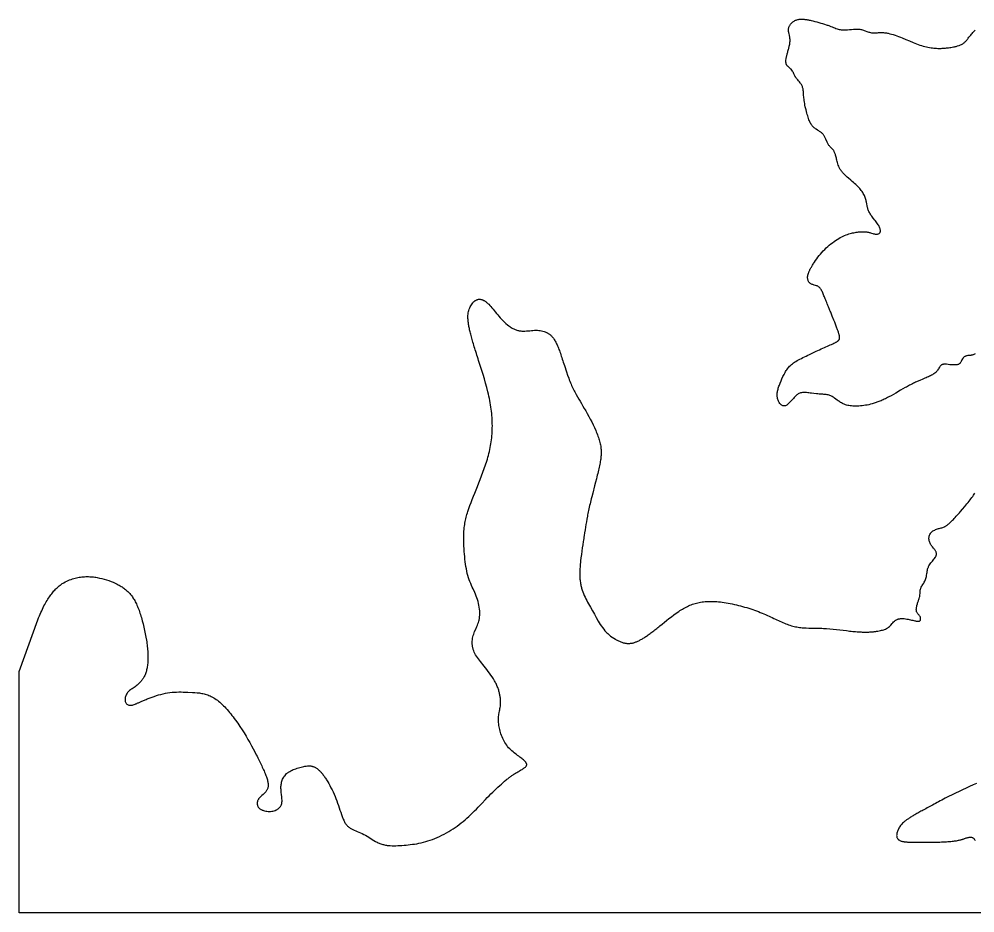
# Model space of a CAD drawing. Header units: millimetres. Extents: x -4796 to 5083, y -1235 to 8779.
# Drawn here: x -4796 to 143, y -1235 to 3384 of the extents above; entities that cross this region are included whole.
import ezdxf

# ---------------------------------------------------------------- set-up
doc = ezdxf.new("R2010")
doc.units = ezdxf.units.MM
doc.layers.add('170', color=7, linetype='Continuous')

msp = doc.modelspace()

# ---------------------------------------------------------------- linework, layer by layer
at = {"layer": '170', "elevation": 170}
for points in [[(145.4, 1654), (141.7, 1652.1), (138.2, 1650.5), (135, 1649.2), (132, 1648.3), (129.2, 1647.5), (126.5, 1646.9), (123.9, 1646.5), (121.5, 1646.2), (111.7, 1645.5), (106.7, 1644.9), (101.8, 1644.2), (99.5, 1643.6), (97.1, 1642.9), (94.9, 1642.1), (92.7, 1641.2), (90.7, 1640.1), (88.7, 1638.7), (86.9, 1637.3), (85.1, 1635.6), (83.5, 1633.8), (82, 1632), (79.1, 1627.9), (76.6, 1623.6), (74.4, 1619.3), (72.4, 1615), (70.3, 1610.8), (69.1, 1608.9), (67.8, 1607), (66.4, 1605.3), (64.7, 1603.7), (62.8, 1602.2), (60.6, 1600.9), (58.1, 1599.7), (55.2, 1598.8), (52, 1598), (48.5, 1597.4), (44.7, 1597), (40.8, 1596.7), (36.6, 1596.6), (32.4, 1596.6), (28, 1596.7), (23.5, 1597), (14.6, 1597.8), (5.8, 1599), (-2.7, 1600.1), (-6.7, 1600.5), (-10.7, 1600.7), (-14.4, 1600.8), (-18.1, 1600.5), (-21.5, 1599.9), (-24.7, 1598.9), (-26.2, 1598.3), (-27.7, 1597.5), (-29.1, 1596.7), (-30.5, 1595.7), (-33.1, 1593.4), (-35.5, 1590.7), (-37.8, 1587.7), (-40, 1584.5), (-42.3, 1581), (-44.5, 1577.5), (-49.3, 1570.3), (-51.8, 1566.8), (-54.6, 1563.4), (-57.6, 1560.1), (-60.8, 1557.1), (-64.3, 1554.2), (-68.1, 1551.4), (-72.1, 1548.7), (-76.4, 1546.1), (-81.1, 1543.5), (-86, 1540.9), (-91.2, 1538.4), (-96.8, 1535.9), (-102.7, 1533.3), (-109, 1530.6), (-115.6, 1527.9), (-122.6, 1525), (-130, 1521.9), (-137.8, 1518.6), (-141.9, 1516.9), (-146.1, 1515.1), (-150.3, 1513.2), (-154.7, 1511.2), (-159.2, 1509.1), (-163.8, 1507), (-168.5, 1504.7), (-173.4, 1502.4), (-178.3, 1499.9), (-183.4, 1497.4), (-188.6, 1494.7), (-194, 1491.9), (-199.4, 1489), (-205, 1485.9), (-210.7, 1482.8), (-216.5, 1479.6), (-228.3, 1472.9), (-240.3, 1465.9), (-264.9, 1451.8), (-277.3, 1444.8), (-289.5, 1438), (-301.7, 1431.5), (-307.6, 1428.3), (-313.6, 1425.3), (-319.4, 1422.4), (-325.1, 1419.6), (-330.8, 1416.9), (-336.3, 1414.4), (-341.7, 1412), (-347.1, 1409.8), (-352.3, 1407.7), (-357.5, 1405.7), (-362.6, 1403.8), (-367.6, 1402), (-372.5, 1400.3), (-377.4, 1398.8), (-386.9, 1396), (-396.2, 1393.6), (-405.2, 1391.5), (-414, 1389.7), (-422.7, 1388.2), (-431.3, 1386.9), (-439.7, 1385.9), (-448, 1385.1), (-456.1, 1384.4), (-464.1, 1384), (-471.9, 1383.9), (-479.5, 1383.9), (-486.9, 1384.2), (-494.1, 1384.8), (-501, 1385.6), (-507.6, 1386.7), (-514, 1388), (-520.1, 1389.6), (-525.9, 1391.4), (-531.4, 1393.5), (-536.7, 1395.7), (-541.7, 1398.1), (-546.5, 1400.7), (-551.1, 1403.4), (-555.5, 1406.1), (-559.7, 1408.9), (-563.8, 1411.8), (-567.7, 1414.7), (-575.2, 1420.4), (-582.5, 1425.9), (-586.1, 1428.5), (-589.8, 1430.9), (-593.6, 1433.2), (-597.6, 1435.4), (-601.7, 1437.3), (-606, 1439), (-610.6, 1440.5), (-615.4, 1441.7), (-620.5, 1442.7), (-625.9, 1443.4), (-631.5, 1444.1), (-637.3, 1444.6), (-643.3, 1445), (-649.4, 1445.4), (-662.1, 1446.2), (-668.5, 1446.7), (-675.1, 1447.3), (-688.3, 1448.9), (-701.4, 1450.8), (-707.8, 1451.8), (-714.2, 1452.6), (-720.4, 1453.4), (-726.4, 1454), (-732.3, 1454.4), (-737.9, 1454.6), (-743.2, 1454.5), (-748.2, 1454), (-753, 1453.2), (-757.5, 1452), (-761.8, 1450.6), (-765.9, 1448.8), (-769.8, 1446.7), (-773.6, 1444.3), (-777.3, 1441.6), (-780.9, 1438.6), (-784.4, 1435.4), (-787.9, 1431.9), (-791.4, 1428.2), (-794.9, 1424.2), (-808.8, 1407.9), (-812.3, 1403.9), (-815.7, 1400.2), (-819.2, 1396.8), (-822.6, 1393.8), (-826, 1391.1), (-829.4, 1388.9), (-832.8, 1387.2), (-836.1, 1386), (-839.4, 1385.2), (-842.6, 1384.9), (-845.8, 1385.1), (-848.9, 1385.7), (-851.9, 1386.8), (-854.9, 1388.2), (-857.7, 1390.2), (-860.4, 1392.5), (-862.9, 1395.2), (-865.4, 1398.4), (-867.7, 1401.9), (-869.8, 1405.6), (-871.7, 1409.7), (-873.4, 1414), (-874.9, 1418.4), (-876.2, 1423.1), (-877.2, 1427.8), (-877.9, 1432.6), (-878.4, 1437.5), (-878.6, 1442.4), (-878.4, 1447.3), (-878, 1452.2), (-877.4, 1457.1), (-876.5, 1462.1), (-875.4, 1467.1), (-874.1, 1472.1), (-872.7, 1477.2), (-871, 1482.3), (-869.2, 1487.5), (-867.3, 1492.8), (-865.3, 1498.1), (-863.1, 1503.5), (-858.5, 1514.5), (-853.6, 1525.5), (-848.4, 1536.4), (-843, 1547.1), (-837.5, 1557.4), (-834.6, 1562.4), (-831.6, 1567.3), (-828.5, 1572.1), (-825.2, 1576.8), (-821.8, 1581.4), (-818, 1585.9), (-814, 1590.3), (-809.7, 1594.6), (-804.9, 1598.9), (-799.8, 1603), (-794.3, 1607.1), (-788.4, 1611.1), (-782, 1615.1), (-775.3, 1619), (-768.2, 1622.9), (-760.9, 1626.8), (-753.3, 1630.7), (-745.4, 1634.6), (-737.3, 1638.5), (-729, 1642.5), (-720.5, 1646.5), (-712, 1650.7), (-694.5, 1659), (-677, 1667.5), (-659.6, 1675.7), (-651.1, 1679.7), (-642.8, 1683.6), (-634.6, 1687.3), (-626.6, 1690.8), (-618.9, 1694.2), (-611.5, 1697.3), (-604.5, 1700.3), (-597.7, 1703.2), (-591.4, 1706), (-585.5, 1708.6), (-580, 1711.3), (-577.5, 1712.6), (-575.1, 1713.9), (-572.8, 1715.1), (-570.6, 1716.4), (-568.6, 1717.7), (-566.7, 1719), (-565, 1720.4), (-563.4, 1721.7), (-561.9, 1723.1), (-560.7, 1724.4), (-559.5, 1725.8), (-558.5, 1727.3), (-557.7, 1728.8), (-557, 1730.4), (-556.4, 1732), (-556, 1733.7), (-555.7, 1735.5), (-555.6, 1737.4), (-555.6, 1739.4), (-555.7, 1741.5), (-556, 1743.7), (-556.3, 1746.1), (-556.8, 1748.5), (-557.4, 1751.2), (-558.2, 1754), (-559, 1756.9), (-560, 1760.1), (-561.1, 1763.4), (-562.2, 1766.9), (-563.5, 1770.6), (-564.9, 1774.6), (-566.4, 1778.7), (-568, 1783), (-569.7, 1787.5), (-571.4, 1792.1), (-573.2, 1796.9), (-577.1, 1806.8), (-581.1, 1817.1), (-585.2, 1827.6), (-593.7, 1848.8), (-597.8, 1859.2), (-601.9, 1869.3), (-603.9, 1874.2), (-605.8, 1879), (-607.7, 1883.6), (-609.5, 1888.1), (-611.3, 1892.4), (-613, 1896.6), (-614.7, 1900.7), (-616.3, 1904.6), (-617.8, 1908.4), (-619.3, 1912.1), (-622.2, 1919.2), (-624.9, 1925.9), (-627.5, 1932.2), (-630, 1938.2), (-632.3, 1943.9), (-634.5, 1949.4), (-636.7, 1954.7), (-638.8, 1959.9), (-640.8, 1964.8), (-642.8, 1969.6), (-644.9, 1974.3), (-647, 1978.6), (-649.1, 1982.8), (-651.4, 1986.7), (-653.8, 1990.3), (-656.3, 1993.5), (-659.1, 1996.5), (-662, 1999.1), (-665.2, 2001.3), (-668.6, 2003.2), (-672.2, 2004.8), (-675.9, 2006.1), (-679.7, 2007.3), (-687.4, 2009.5), (-691.2, 2010.5), (-694.8, 2011.7), (-698.3, 2012.9), (-701.7, 2014.4), (-704.8, 2016.1), (-707.6, 2018.1), (-710.2, 2020.3), (-712.5, 2022.8), (-714.5, 2025.4), (-716.3, 2028.3), (-717.8, 2031.3), (-719.1, 2034.5), (-720, 2037.9), (-720.7, 2041.5), (-721.1, 2045.1), (-721.3, 2048.9), (-721.1, 2052.8), (-720.6, 2056.9), (-719.8, 2061.1), (-718.6, 2065.6), (-717.1, 2070.3), (-715.3, 2075.3), (-714.2, 2078), (-713, 2080.7), (-711.8, 2083.5), (-710.4, 2086.3), (-708.9, 2089.3), (-707.3, 2092.4), (-705.6, 2095.6), (-703.8, 2098.8), (-701.9, 2102.2), (-699.9, 2105.7), (-697.8, 2109.3), (-695.6, 2113), (-693.2, 2116.8), (-690.8, 2120.6), (-685.7, 2128.5), (-680.2, 2136.6), (-674.3, 2144.9), (-668.1, 2153.2), (-661.6, 2161.6), (-654.8, 2169.9), (-647.7, 2178.1), (-640.4, 2186.1), (-632.9, 2193.9), (-625.1, 2201.5), (-617.2, 2208.7), (-609.2, 2215.7), (-601.1, 2222.3), (-592.9, 2228.7), (-584.7, 2234.7), (-576.6, 2240.3), (-568.5, 2245.5), (-560.4, 2250.4), (-552.5, 2254.8), (-544.8, 2258.9), (-537.2, 2262.5), (-529.8, 2265.7), (-522.6, 2268.6), (-515.5, 2271.2), (-508.5, 2273.5), (-501.7, 2275.4), (-495.1, 2277.2), (-488.5, 2278.7), (-482.1, 2280), (-475.8, 2281.2), (-469.7, 2282.2), (-463.6, 2283.1), (-457.7, 2283.9), (-451.8, 2284.5), (-446.2, 2285), (-440.7, 2285.3), (-435.3, 2285.5), (-430.1, 2285.4), (-425.1, 2285.3), (-420.3, 2284.9), (-415.7, 2284.4), (-411.3, 2283.7), (-407, 2282.8), (-403, 2281.8), (-399.1, 2280.6), (-395.4, 2279.5), (-391.7, 2278.3), (-384.8, 2276), (-381.5, 2275), (-378.2, 2274.2), (-374.9, 2273.5), (-371.7, 2273), (-368.5, 2272.7), (-365.4, 2272.7), (-362.4, 2272.9), (-359.5, 2273.3), (-356.8, 2274), (-354.3, 2275), (-352, 2276.2), (-350, 2277.8), (-348.3, 2279.6), (-346.9, 2281.6), (-345.9, 2284), (-345.3, 2286.7), (-345, 2289.7), (-345.2, 2292.9), (-345.7, 2296.3), (-346.5, 2300), (-347.8, 2303.9), (-349.4, 2308), (-351.4, 2312.3), (-353.8, 2316.7), (-356.5, 2321.3), (-359.6, 2326.1), (-363, 2330.9), (-366.7, 2335.8), (-370.5, 2340.8), (-374.5, 2345.8), (-382.5, 2355.9), (-386.4, 2361), (-390.1, 2366), (-393.6, 2370.9), (-396.8, 2375.7), (-399.7, 2380.4), (-402.1, 2385), (-404.3, 2389.5), (-406.1, 2393.9), (-407.7, 2398.2), (-409.1, 2402.5), (-410.3, 2406.8), (-411.3, 2411.1), (-413.1, 2419.8), (-414.9, 2428.7), (-416.8, 2437.9), (-417.9, 2442.6), (-419.1, 2447.4), (-420.5, 2452.3), (-422, 2457.2), (-423.7, 2462.1), (-425.7, 2467.1), (-427.9, 2472.1), (-430.4, 2477.2), (-433.3, 2482.3), (-436.4, 2487.4), (-439.8, 2492.6), (-443.6, 2497.7), (-447.6, 2502.9), (-452, 2508.2), (-456.7, 2513.4), (-461.6, 2518.7), (-466.9, 2524), (-472.4, 2529.4), (-478.3, 2534.7), (-484.4, 2540.2), (-490.8, 2545.6), (-497.3, 2551.1), (-510.5, 2562.2), (-517, 2567.9), (-523.4, 2573.7), (-529.6, 2579.5), (-535.4, 2585.5), (-540.8, 2591.5), (-543.4, 2594.6), (-545.8, 2597.7), (-548.1, 2600.8), (-550.2, 2604), (-552.2, 2607.2), (-554.1, 2610.4), (-557.5, 2616.8), (-560.4, 2623.3), (-562.9, 2629.7), (-565.1, 2636.1), (-566.9, 2642.4), (-568.6, 2648.5), (-570, 2654.5), (-571.4, 2660.2), (-572.6, 2665.6), (-573.8, 2670.8), (-575.1, 2675.6), (-576.3, 2680.1), (-577.6, 2684.3), (-578.9, 2688.2), (-580.2, 2691.9), (-581.6, 2695.3), (-583.1, 2698.4), (-584.6, 2701.4), (-586.3, 2704.1), (-588, 2706.6), (-589.8, 2709), (-591.8, 2711.2), (-595.9, 2715.3), (-600.2, 2719.3), (-604.6, 2723.5), (-606.7, 2725.8), (-608.9, 2728.3), (-610.9, 2731), (-613, 2734), (-614.9, 2737.2), (-616.7, 2740.7), (-618.6, 2744.3), (-620.3, 2748), (-627, 2763.4), (-628.7, 2767.1), (-630.3, 2770.7), (-632, 2774.1), (-633.7, 2777.3), (-635.4, 2780.3), (-637.2, 2783.2), (-639.1, 2785.9), (-641, 2788.5), (-643.1, 2790.9), (-645.4, 2793.3), (-647.7, 2795.5), (-650.3, 2797.7), (-653.1, 2799.9), (-656, 2802), (-659.2, 2804), (-662.5, 2806.1), (-669.5, 2810.4), (-676.8, 2814.9), (-680.4, 2817.3), (-683.9, 2819.9), (-687.4, 2822.7), (-690.7, 2825.6), (-693.8, 2828.7), (-696.8, 2832.1), (-699.6, 2835.7), (-702.2, 2839.6), (-704.8, 2843.8), (-707.2, 2848.3), (-709.5, 2853.2), (-711.8, 2858.4), (-714, 2864), (-716.2, 2870.1), (-718.4, 2876.5), (-720.6, 2883.4), (-722.8, 2890.7), (-724.9, 2898.4), (-727.1, 2906.4), (-729.1, 2914.5), (-733, 2931), (-734.7, 2939.2), (-736.3, 2947.3), (-737.7, 2955.1), (-738.9, 2962.7), (-739.8, 2969.9), (-740.6, 2976.7), (-741.2, 2983.1), (-741.6, 2989.1), (-742, 2994.8), (-742.3, 3000.2), (-742.6, 3005.3), (-743, 3010.2), (-743.4, 3014.8), (-744, 3019.2), (-744.7, 3023.4), (-745.6, 3027.4), (-746.8, 3031.3), (-748.2, 3035), (-749.8, 3038.6), (-751.5, 3042), (-753.3, 3045.3), (-755.3, 3048.5), (-757.4, 3051.6), (-759.5, 3054.6), (-763.8, 3060.3), (-768.2, 3065.6), (-772.4, 3070.6), (-776.3, 3075.3), (-778.1, 3077.5), (-779.9, 3079.7), (-781.5, 3081.8), (-782.9, 3083.8), (-784.2, 3085.7), (-785.4, 3087.5), (-786.4, 3089.3), (-787.2, 3091), (-788.7, 3094.4), (-790.1, 3097.8), (-791.6, 3101.4), (-792.5, 3103.3), (-793.5, 3105.4), (-794.7, 3107.5), (-796.1, 3109.8), (-797.7, 3112.2), (-799.3, 3114.7), (-803, 3119.7), (-806.9, 3124.5), (-808.9, 3126.9), (-810.9, 3129.1), (-812.9, 3131.1), (-814.8, 3132.9), (-816.7, 3134.6), (-818.5, 3136.1), (-821.8, 3138.8), (-824.8, 3141.4), (-826.1, 3142.7), (-827.4, 3144), (-828.5, 3145.5), (-829.5, 3147.1), (-830.4, 3149), (-831.2, 3151), (-831.8, 3153.2), (-832.3, 3155.5), (-832.7, 3158), (-833, 3160.6), (-833.2, 3163.4), (-833.2, 3166.2), (-833.1, 3172.1), (-832.5, 3178.2), (-831.5, 3184.4), (-830.9, 3187.6), (-830.2, 3190.9), (-829.4, 3194.3), (-828.5, 3197.8), (-827.5, 3201.5), (-826.5, 3205.3), (-825.4, 3209.4), (-824.1, 3213.6), (-822.8, 3218.1), (-821.5, 3222.9), (-820.1, 3227.8), (-818.7, 3232.9), (-816.1, 3243.4), (-814.9, 3248.7), (-813.8, 3254.1), (-813, 3259.3), (-812.3, 3264.5), (-811.9, 3269.6), (-811.8, 3274.5), (-812, 3279.2), (-812.3, 3283.8), (-812.9, 3288.2), (-813.7, 3292.4), (-814.5, 3296.6), (-815.4, 3300.5), (-817.3, 3308.2), (-818.1, 3311.9), (-818.8, 3315.6), (-819.3, 3319.2), (-819.7, 3322.7), (-819.9, 3326.2), (-819.8, 3329.6), (-819.6, 3333), (-819.1, 3336.3), (-818.5, 3339.5), (-817.6, 3342.7), (-816.5, 3345.8), (-815.2, 3348.9), (-813.6, 3351.8), (-811.8, 3354.7), (-809.8, 3357.5), (-807.5, 3360.3), (-805.1, 3362.9), (-802.4, 3365.4), (-799.6, 3367.8), (-796.7, 3370), (-793.5, 3372.2), (-790.3, 3374.2), (-786.9, 3376), (-783.4, 3377.7), (-779.9, 3379.2), (-776.2, 3380.5), (-772.4, 3381.7), (-768.3, 3382.6), (-764, 3383.3), (-759.4, 3383.7), (-756.9, 3383.9), (-754.3, 3383.9), (-751.6, 3383.9), (-748.8, 3383.9), (-745.9, 3383.7), (-742.8, 3383.5), (-739.6, 3383.2), (-736.2, 3382.8), (-732.7, 3382.4), (-729, 3381.8), (-725.1, 3381.2), (-721.1, 3380.5), (-716.9, 3379.7), (-712.5, 3378.8), (-708, 3377.9), (-703.4, 3376.9), (-693.8, 3374.6), (-683.9, 3372.2), (-673.8, 3369.5), (-663.6, 3366.7), (-653.5, 3363.8), (-643.6, 3360.9), (-633.9, 3357.8), (-624.7, 3354.8), (-620.3, 3353.3), (-616, 3351.9), (-611.9, 3350.4), (-608, 3349), (-604.2, 3347.5), (-600.5, 3346.1), (-593.5, 3343.4), (-586.9, 3340.9), (-580.7, 3338.5), (-574.7, 3336.3), (-569.1, 3334.3), (-563.6, 3332.5), (-558.2, 3331), (-552.9, 3329.8), (-547.6, 3328.8), (-542.2, 3328.2), (-536.8, 3327.9), (-531.4, 3327.7), (-526, 3327.8), (-520.6, 3328.1), (-515.2, 3328.4), (-504.6, 3329.5), (-494.2, 3330.6), (-484.1, 3331.6), (-479.2, 3332), (-474.4, 3332.3), (-469.6, 3332.4), (-464.9, 3332.5), (-460.3, 3332.3), (-455.6, 3332), (-451.1, 3331.5), (-446.5, 3330.8), (-442, 3329.9), (-437.4, 3328.7), (-432.9, 3327.3), (-428.3, 3325.8), (-409.9, 3318.8), (-405.3, 3317.2), (-400.6, 3315.7), (-395.8, 3314.5), (-391, 3313.6), (-386.1, 3313), (-381.2, 3312.7), (-376.1, 3312.7), (-370.9, 3313), (-365.6, 3313.3), (-360, 3313.8), (-354.3, 3314.2), (-348.2, 3314.5), (-341.9, 3314.7), (-335.2, 3314.6), (-331.8, 3314.5), (-328.2, 3314.3), (-324.5, 3313.9), (-320.8, 3313.5), (-316.9, 3312.9), (-313, 3312.3), (-308.9, 3311.5), (-304.8, 3310.7), (-296.3, 3308.7), (-287.6, 3306.4), (-278.6, 3303.8), (-269.5, 3300.9), (-260.2, 3297.7), (-250.8, 3294.4), (-241.3, 3290.8), (-231.8, 3287.1), (-213, 3279.4), (-194.5, 3271.5), (-176.3, 3263.8), (-167.3, 3260), (-158.4, 3256.4), (-149.6, 3253), (-140.9, 3249.8), (-132.3, 3246.9), (-123.8, 3244.3), (-115.4, 3242), (-107.1, 3240), (-99.1, 3238.3), (-91.2, 3236.9), (-83.4, 3235.7), (-75.9, 3234.8), (-68.7, 3234), (-61.7, 3233.5), (-55, 3233.1), (-48.5, 3232.8), (-42.4, 3232.7), (-36.6, 3232.7), (-31.2, 3232.8), (-26, 3233), (-21.1, 3233.2), (-16.4, 3233.5), (-12, 3233.9), (-7.9, 3234.3), (-3.9, 3234.7), (-0.1, 3235.1), (3.5, 3235.6), (6.9, 3236), (13.4, 3236.9), (19.6, 3237.8), (25.7, 3238.7), (32, 3239.9), (35.2, 3240.6), (38.6, 3241.3), (42.2, 3242.2), (45.8, 3243.1), (49.7, 3244.2), (53.6, 3245.3), (61.6, 3248), (65.5, 3249.5), (69.5, 3251.1), (73.3, 3252.9), (77.1, 3254.8), (80.6, 3256.9), (84, 3259.1), (87.2, 3261.5), (90.2, 3264), (93, 3266.7), (95.8, 3269.5), (98.4, 3272.5), (101.1, 3275.7), (103.7, 3279), (106.4, 3282.4), (109.1, 3286), (112, 3289.8), (115, 3293.6), (118.2, 3297.6), (121.5, 3301.8), (125, 3305.9), (128.7, 3310.1), (132.4, 3314.2), (136.4, 3318.3), (140.4, 3322.3), (144.6, 3326.1)], [(2902.5, -1234.7), (-4796, -1234.7), (-4796, 11.8), (-4699.2, 279.9), (-4695.3, 290), (-4691.3, 299.7), (-4687.3, 309.1), (-4683.4, 318.1), (-4679.4, 326.9), (-4675.4, 335.3), (-4671.4, 343.4), (-4667.4, 351.3), (-4663.4, 358.8), (-4659.5, 366.1), (-4655.5, 373.1), (-4651.5, 379.8), (-4647.5, 386.2), (-4643.5, 392.4), (-4639.5, 398.4), (-4635.6, 404), (-4631.6, 409.5), (-4627.6, 414.7), (-4623.7, 419.7), (-4619.7, 424.5), (-4615.8, 429), (-4611.8, 433.3), (-4607.9, 437.5), (-4603.9, 441.4), (-4600, 445.2), (-4596.1, 448.7), (-4592.2, 452.1), (-4588.3, 455.3), (-4584.4, 458.4), (-4580.5, 461.3), (-4576.7, 464), (-4572.8, 466.6), (-4569, 469), (-4565.1, 471.4), (-4557.5, 475.6), (-4550, 479.4), (-4542.5, 482.8), (-4535, 485.8), (-4527.6, 488.5), (-4520.3, 491), (-4513.1, 493.2), (-4505.9, 495.1), (-4498.8, 496.9), (-4491.8, 498.3), (-4484.8, 499.6), (-4477.9, 500.7), (-4471.1, 501.5), (-4464.3, 502.2), (-4457.6, 502.6), (-4450.9, 502.9), (-4444.3, 503), (-4437.7, 502.9), (-4431.2, 502.7), (-4424.7, 502.3), (-4418.3, 501.7), (-4411.9, 501), (-4405.5, 500.2), (-4399.2, 499.3), (-4392.9, 498.2), (-4380.5, 495.8), (-4368.2, 493), (-4356, 489.8), (-4344.1, 486.2), (-4332.3, 482.4), (-4320.9, 478.1), (-4309.7, 473.6), (-4298.9, 468.7), (-4288.4, 463.6), (-4283.3, 460.9), (-4278.3, 458.1), (-4273.4, 455.3), (-4268.7, 452.4), (-4264, 449.5), (-4259.5, 446.4), (-4255.1, 443.4), (-4250.9, 440.2), (-4246.7, 437), (-4242.7, 433.6), (-4238.7, 430.2), (-4234.9, 426.7), (-4231.2, 423.1), (-4227.5, 419.3), (-4224, 415.4), (-4220.6, 411.4), (-4217.2, 407.2), (-4213.9, 402.9), (-4210.7, 398.4), (-4207.5, 393.8), (-4204.5, 388.9), (-4201.5, 383.9), (-4198.5, 378.7), (-4195.6, 373.3), (-4192.7, 367.6), (-4189.9, 361.8), (-4187.2, 355.7), (-4184.4, 349.4), (-4181.7, 342.8), (-4179.1, 336), (-4176.4, 329), (-4173.9, 321.8), (-4171.3, 314.4), (-4168.8, 306.8), (-4166.4, 299), (-4164, 291.2), (-4161.7, 283.2), (-4159.4, 275), (-4155, 258.5), (-4150.9, 241.7), (-4147.2, 224.8), (-4143.7, 207.8), (-4140.6, 190.9), (-4137.9, 174.2), (-4136.7, 165.9), (-4135.6, 157.8), (-4134.6, 149.7), (-4133.7, 141.8), (-4132.9, 133.9), (-4132.2, 126.1), (-4131.6, 118.5), (-4131.1, 111), (-4130.8, 103.5), (-4130.5, 96.3), (-4130.4, 89.1), (-4130.4, 82.1), (-4130.5, 75.2), (-4130.8, 68.5), (-4131.1, 61.9), (-4131.6, 55.5), (-4132.2, 49.2), (-4132.9, 43.1), (-4133.7, 37.1), (-4134.7, 31.4), (-4135.8, 25.8), (-4137.1, 20.4), (-4138.4, 15.2), (-4139.9, 10.1), (-4141.6, 5.3), (-4143.3, 0.6), (-4145.1, -3.9), (-4147.1, -8.2), (-4149.1, -12.4), (-4151.2, -16.4), (-4153.4, -20.2), (-4155.7, -23.9), (-4158, -27.5), (-4160.4, -30.9), (-4162.9, -34.1), (-4165.4, -37.3), (-4167.9, -40.3), (-4170.5, -43.1), (-4175.8, -48.5), (-4181.1, -53.5), (-4186.4, -58), (-4191.6, -62.2), (-4196.8, -66), (-4201.9, -69.6), (-4206.8, -73), (-4211.6, -76.2), (-4216.2, -79.3), (-4220.6, -82.4), (-4224.8, -85.6), (-4228.6, -88.8), (-4232.2, -92.2), (-4235.5, -95.8), (-4238.4, -99.7), (-4241, -103.7), (-4243.2, -108), (-4245, -112.4), (-4246.5, -116.9), (-4247.6, -121.4), (-4248.3, -125.8), (-4248.7, -130.2), (-4248.7, -134.4), (-4248.3, -138.4), (-4247.6, -142.2), (-4246.5, -145.7), (-4245, -148.9), (-4243.2, -151.7), (-4241, -154.3), (-4238.6, -156.4), (-4235.9, -158.3), (-4232.9, -159.8), (-4229.7, -160.9), (-4226.2, -161.6), (-4222.6, -162), (-4218.8, -162), (-4214.9, -161.5), (-4210.7, -160.7), (-4206.3, -159.5), (-4201.6, -158), (-4196.6, -156.1), (-4194, -155), (-4191.3, -153.9), (-4188.4, -152.7), (-4185.5, -151.4), (-4182.4, -150.1), (-4179.2, -148.7), (-4175.9, -147.2), (-4172.4, -145.6), (-4168.8, -144), (-4165.1, -142.4), (-4161.2, -140.7), (-4157.1, -138.9), (-4152.9, -137.1), (-4148.5, -135.2), (-4144, -133.3), (-4139.3, -131.4), (-4134.5, -129.4), (-4129.6, -127.4), (-4119.4, -123.5), (-4108.8, -119.6), (-4097.9, -115.7), (-4086.6, -112), (-4075.2, -108.6), (-4063.6, -105.4), (-4051.9, -102.5), (-4040.2, -100), (-4028.6, -97.9), (-4016.9, -96.3), (-4005.3, -95), (-3993.8, -94.1), (-3982.2, -93.5), (-3970.6, -93.2), (-3959, -93.1), (-3947.4, -93.3), (-3935.7, -93.6), (-3924, -94), (-3900.4, -95.1), (-3888.5, -95.8), (-3876.5, -96.9), (-3870.5, -97.6), (-3864.4, -98.4), (-3858.3, -99.3), (-3852.3, -100.4), (-3846.1, -101.6), (-3840, -103.1), (-3833.9, -104.7), (-3827.7, -106.6), (-3821.5, -108.7), (-3815.3, -111.1), (-3809.1, -113.7), (-3802.9, -116.6), (-3796.6, -119.9), (-3790.4, -123.4), (-3784.1, -127.3), (-3777.7, -131.5), (-3771.4, -136.1), (-3765.1, -141), (-3758.7, -146.3), (-3752.4, -152), (-3746, -157.9), (-3739.6, -164.1), (-3733.3, -170.6), (-3727, -177.3), (-3720.7, -184.3), (-3714.4, -191.5), (-3708.2, -198.9), (-3702, -206.5), (-3695.9, -214.2), (-3689.8, -222.1), (-3683.8, -230.1), (-3677.9, -238.2), (-3666.2, -254.7), (-3654.8, -271.5), (-3643.8, -288.3), (-3633.3, -305.1), (-3623.1, -321.8), (-3613.4, -338.3), (-3604.1, -354.7), (-3595.1, -370.9), (-3586.5, -386.8), (-3578.3, -402.4), (-3570.4, -417.8), (-3566.6, -425.3), (-3562.9, -432.8), (-3559.3, -440.1), (-3555.7, -447.4), (-3552.2, -454.5), (-3548.8, -461.6), (-3545.5, -468.5), (-3542.3, -475.3), (-3539.1, -482), (-3536.1, -488.6), (-3533.1, -495.1), (-3530.3, -501.4), (-3527.6, -507.6), (-3525, -513.7), (-3522.6, -519.6), (-3520.4, -525.4), (-3518.3, -531), (-3516.4, -536.5), (-3514.7, -541.9), (-3513.2, -547.1), (-3511.9, -552.1), (-3510.8, -557), (-3509.9, -561.8), (-3509.2, -566.4), (-3508.8, -570.8), (-3508.7, -575), (-3508.8, -579.1), (-3509.2, -583), (-3509.8, -586.7), (-3510.8, -590.3), (-3512, -593.7), (-3513.4, -597), (-3515, -600.1), (-3516.8, -603), (-3518.8, -605.9), (-3520.9, -608.6), (-3523.2, -611.3), (-3525.5, -613.9), (-3530.5, -618.7), (-3535.6, -623.4), (-3540.8, -627.9), (-3545.7, -632.3), (-3550.4, -636.7), (-3552.6, -638.9), (-3554.6, -641.2), (-3556.4, -643.5), (-3558.1, -645.8), (-3559.7, -648.2), (-3561, -650.6), (-3562.2, -653), (-3563.2, -655.4), (-3564, -657.9), (-3564.7, -660.4), (-3565.2, -662.8), (-3565.6, -665.3), (-3565.8, -667.7), (-3565.8, -670.1), (-3565.6, -672.5), (-3565.3, -674.8), (-3564.9, -677.2), (-3564.2, -679.4), (-3563.4, -681.7), (-3562.5, -683.8), (-3561.4, -685.9), (-3560.1, -688), (-3558.6, -689.9), (-3557, -691.8), (-3555.3, -693.6), (-3553.4, -695.3), (-3551.3, -696.9), (-3549.2, -698.5), (-3546.8, -699.9), (-3544.4, -701.3), (-3541.9, -702.5), (-3539.2, -703.7), (-3536.5, -704.8), (-3533.7, -705.7), (-3527.8, -707.4), (-3521.7, -708.7), (-3515.5, -709.6), (-3509.1, -710.2), (-3502.8, -710.3), (-3496.4, -710), (-3490.2, -709.4), (-3484.2, -708.3), (-3478.3, -706.8), (-3472.7, -705), (-3467.4, -702.8), (-3464.8, -701.6), (-3462.3, -700.2), (-3460, -698.8), (-3457.7, -697.3), (-3455.5, -695.7), (-3453.4, -694.1), (-3451.5, -692.3), (-3449.7, -690.5), (-3447.9, -688.6), (-3446.4, -686.6), (-3444.9, -684.5), (-3443.6, -682.3), (-3442.4, -680.1), (-3441.4, -677.8), (-3440.5, -675.4), (-3439.7, -673), (-3439, -670.5), (-3438.5, -668), (-3437.8, -662.7), (-3437.4, -657.3), (-3437.3, -651.8), (-3437.5, -646.2), (-3437.9, -640.5), (-3438.5, -634.8), (-3439.8, -623.5), (-3441.1, -612.5), (-3442.2, -601.8), (-3442.5, -596.6), (-3442.8, -591.3), (-3442.8, -586.1), (-3442.6, -581), (-3442.3, -575.8), (-3441.6, -570.5), (-3440.7, -565.3), (-3439.6, -560), (-3438.1, -554.7), (-3436.2, -549.4), (-3434.1, -544.1), (-3431.6, -538.9), (-3428.7, -533.8), (-3425.5, -528.8), (-3421.9, -524), (-3417.8, -519.4), (-3413.4, -515), (-3411.1, -512.9), (-3408.6, -510.9), (-3406, -509), (-3403.4, -507.1), (-3397.7, -503.6), (-3391.8, -500.3), (-3385.5, -497.3), (-3379, -494.5), (-3372.3, -492), (-3365.5, -489.6), (-3358.7, -487.4), (-3351.8, -485.4), (-3344.9, -483.5), (-3338.1, -481.8), (-3331.5, -480.1), (-3325, -478.6), (-3318.6, -477.3), (-3312.4, -476.3), (-3306.2, -475.5), (-3300.1, -475.2), (-3294.1, -475.2), (-3291.2, -475.4), (-3288.2, -475.7), (-3285.3, -476.1), (-3282.3, -476.7), (-3279.4, -477.5), (-3276.4, -478.3), (-3273.5, -479.4), (-3270.6, -480.6), (-3267.7, -482), (-3264.8, -483.5), (-3261.8, -485.2), (-3258.9, -487.1), (-3256, -489.2), (-3253.1, -491.4), (-3250.2, -493.8), (-3247.3, -496.4), (-3244.3, -499.1), (-3241.4, -502), (-3238.5, -505), (-3235.6, -508.2), (-3232.7, -511.5), (-3229.8, -514.9), (-3226.9, -518.5), (-3224, -522.3), (-3221.2, -526.2), (-3218.3, -530.2), (-3215.4, -534.3), (-3212.5, -538.6), (-3209.7, -543), (-3206.8, -547.5), (-3201.1, -556.9), (-3195.5, -566.8), (-3189.9, -577.1), (-3184.4, -587.7), (-3178.9, -598.6), (-3173.7, -609.8), (-3168.5, -621.2), (-3163.5, -632.8), (-3158.7, -644.5), (-3154.1, -656.3), (-3149.8, -668.1), (-3145.6, -679.9), (-3141.7, -691.6), (-3137.9, -703.2), (-3134.2, -714.5), (-3130.5, -725.5), (-3126.7, -736), (-3124.8, -741.1), (-3122.8, -746.1), (-3120.7, -750.9), (-3118.6, -755.6), (-3116.5, -760.1), (-3114.2, -764.4), (-3111.9, -768.6), (-3109.5, -772.5), (-3106.9, -776.2), (-3104.3, -779.8), (-3101.5, -783.1), (-3098.6, -786.1), (-3095.6, -789), (-3092.5, -791.7), (-3089.3, -794.1), (-3085.9, -796.5), (-3082.5, -798.6), (-3079, -800.7), (-3075.4, -802.6), (-3071.7, -804.5), (-3064.1, -807.9), (-3056.2, -811.2), (-3048.2, -814.4), (-3039.9, -817.6), (-3031.6, -821.1), (-3023.1, -824.9), (-3014.6, -829.2), (-3006.1, -833.9), (-2997.5, -838.9), (-2988.9, -844.1), (-2971.5, -854.8), (-2962.7, -860), (-2953.8, -865), (-2944.8, -869.7), (-2940.3, -871.9), (-2935.7, -874), (-2931.1, -875.9), (-2926.5, -877.7), (-2921.8, -879.3), (-2917.2, -880.8), (-2912.4, -882.1), (-2907.7, -883.2), (-2902.9, -884.2), (-2898.1, -885.1), (-2893.3, -885.8), (-2888.4, -886.4), (-2878.6, -887.3), (-2868.6, -887.7), (-2858.6, -887.8), (-2848.4, -887.6), (-2838.1, -887.1), (-2827.8, -886.5), (-2817.3, -885.7), (-2806.7, -884.9), (-2796, -884), (-2785.2, -882.9), (-2774.3, -881.8), (-2763.3, -880.4), (-2752.2, -878.9), (-2740.9, -877.1), (-2729.6, -875), (-2718.1, -872.6), (-2706.5, -869.9), (-2694.8, -866.7), (-2683, -863.2), (-2671, -859.2), (-2659, -854.9), (-2647, -850.2), (-2634.9, -845.1), (-2622.9, -839.6), (-2611, -833.9), (-2599.1, -827.8), (-2587.4, -821.4), (-2575.9, -814.8), (-2564.6, -807.9), (-2553.5, -800.8), (-2542.6, -793.4), (-2532, -785.9), (-2521.5, -778.1), (-2511.3, -770.1), (-2501.2, -761.8), (-2491.2, -753.4), (-2481.4, -744.7), (-2471.6, -735.9), (-2461.9, -726.8), (-2452.3, -717.5), (-2442.7, -708.1), (-2433.1, -698.4), (-2423.6, -688.6), (-2404.6, -668.8), (-2385.8, -649.1), (-2376.4, -639.3), (-2367.1, -629.6), (-2357.8, -620.1), (-2348.6, -610.9), (-2339.4, -601.9), (-2330.3, -593.2), (-2321.3, -584.7), (-2312.4, -576.6), (-2303.7, -568.9), (-2295.1, -561.5), (-2286.8, -554.4), (-2278.7, -547.8), (-2274.7, -544.6), (-2270.8, -541.5), (-2267, -538.6), (-2263.2, -535.7), (-2259.6, -532.9), (-2256, -530.3), (-2252.5, -527.8), (-2249.1, -525.3), (-2245.7, -523), (-2242.5, -520.8), (-2239.3, -518.7), (-2236.2, -516.7), (-2230.3, -512.9), (-2224.7, -509.4), (-2219.4, -506.2), (-2214.3, -503.3), (-2209.5, -500.5), (-2205, -497.9), (-2200.7, -495.4), (-2196.6, -493), (-2192.7, -490.7), (-2189.1, -488.3), (-2185.7, -486), (-2182.6, -483.6), (-2179.9, -481.3), (-2177.5, -478.9), (-2175.6, -476.5), (-2174.1, -474), (-2173.5, -472.7), (-2173.1, -471.5), (-2172.8, -470.2), (-2172.7, -468.9), (-2172.7, -467.5), (-2172.8, -466.2), (-2173.1, -464.8), (-2173.5, -463.4), (-2174.1, -461.9), (-2174.9, -460.5), (-2175.8, -459), (-2176.8, -457.5), (-2178, -455.9), (-2179.3, -454.4), (-2180.7, -452.8), (-2182.3, -451.2), (-2185.7, -447.9), (-2189.5, -444.4), (-2193.8, -440.9), (-2198.4, -437.2), (-2203.3, -433.4), (-2208.5, -429.5), (-2213.9, -425.4), (-2219.6, -421.3), (-2225.4, -416.9), (-2231.3, -412.4), (-2237.2, -407.8), (-2243.2, -402.9), (-2249.1, -397.8), (-2254.9, -392.5), (-2260.6, -386.9), (-2266.1, -381.1), (-2271.4, -374.9), (-2276.3, -368.5), (-2281, -361.8), (-2285.4, -354.9), (-2289.5, -347.7), (-2293.3, -340.4), (-2296.9, -333), (-2300.1, -325.4), (-2303.1, -317.8), (-2305.8, -310.1), (-2308.3, -302.5), (-2310.5, -294.9), (-2312.4, -287.4), (-2314.1, -280), (-2315.5, -272.7), (-2316.7, -265.6), (-2317.6, -258.5), (-2318.3, -251.6), (-2318.8, -244.9), (-2319, -238.2), (-2319, -231.8), (-2318.8, -225.5), (-2318.3, -219.3), (-2317.6, -213.3), (-2316.7, -207.5), (-2315.6, -201.8), (-2313.3, -190.4), (-2312.1, -184.6), (-2310.9, -178.7), (-2309.9, -172.6), (-2309, -166.2), (-2308.3, -159.6), (-2307.9, -152.6), (-2307.8, -149), (-2307.8, -145.2), (-2307.8, -141.4), (-2308, -137.4), (-2308.2, -133.4), (-2308.6, -129.3), (-2309, -125.1), (-2309.5, -120.8), (-2310.1, -116.4), (-2310.9, -112), (-2311.7, -107.5), (-2312.7, -102.9), (-2313.8, -98.3), (-2314.9, -93.6), (-2316.3, -88.9), (-2317.7, -84.2), (-2319.2, -79.4), (-2320.9, -74.5), (-2322.7, -69.7), (-2324.7, -64.8), (-2326.8, -59.9), (-2329, -55), (-2331.4, -50), (-2333.9, -45.1), (-2336.5, -40.2), (-2339.3, -35.2), (-2345.1, -25.4), (-2351.4, -15.6), (-2358, -5.9), (-2364.7, 3.7), (-2371.6, 13.1), (-2378.6, 22.3), (-2385.5, 31.2), (-2392.4, 39.9), (-2399, 48.3), (-2405.4, 56.4), (-2411.5, 64.1), (-2417.3, 71.6), (-2422.7, 78.8), (-2427.7, 85.8), (-2432.3, 92.7), (-2436.6, 99.4), (-2440.4, 106.1), (-2443.8, 112.9), (-2446.7, 119.6), (-2448, 123), (-2449.2, 126.4), (-2450.2, 129.9), (-2451.1, 133.4), (-2451.9, 136.9), (-2452.6, 140.5), (-2453.5, 147.6), (-2454.1, 154.9), (-2454.2, 162.2), (-2453.9, 169.6), (-2453.1, 176.9), (-2452.1, 184.2), (-2450.6, 191.4), (-2448.9, 198.5), (-2446.8, 205.5), (-2444.4, 212.3), (-2441.8, 218.9), (-2436.2, 232), (-2430.3, 245.2), (-2427.5, 251.9), (-2424.8, 258.9), (-2422.3, 266), (-2420.2, 273.5), (-2419.2, 277.3), (-2418.3, 281.3), (-2417.6, 285.3), (-2416.9, 289.5), (-2416.4, 293.7), (-2416, 298), (-2415.7, 302.5), (-2415.5, 307), (-2415.4, 311.6), (-2415.4, 316.2), (-2415.8, 325.7), (-2416.6, 335.3), (-2417.8, 345), (-2419.4, 354.8), (-2421.4, 364.6), (-2423.8, 374.4), (-2426.6, 384), (-2429.8, 393.5), (-2433.3, 402.7), (-2437.1, 411.9), (-2441.2, 421), (-2449.6, 439.2), (-2454, 448.3), (-2458.2, 457.7), (-2462.4, 467.2), (-2466.4, 477), (-2470.2, 487), (-2473.7, 497.4), (-2476.9, 508.2), (-2479.7, 519.3), (-2482.3, 530.8), (-2484.7, 542.6), (-2486.8, 554.8), (-2488.7, 567.2), (-2490.4, 579.9), (-2491.9, 592.9), (-2493.3, 606.2), (-2494.5, 619.7), (-2495.6, 633.5), (-2496.6, 647.4), (-2497.4, 661.6), (-2498, 675.9), (-2498.4, 690.4), (-2498.4, 705.1), (-2498.1, 719.8), (-2497.3, 734.7), (-2496.1, 749.6), (-2495.3, 757.1), (-2494.4, 764.5), (-2493.3, 772), (-2492.1, 779.5), (-2490.7, 787), (-2489.2, 794.6), (-2487.6, 802.1), (-2485.7, 809.6), (-2483.8, 817.1), (-2481.7, 824.7), (-2479.5, 832.2), (-2477.1, 839.9), (-2472.1, 855.2), (-2466.6, 870.6), (-2460.7, 886.3), (-2454.5, 902.2), (-2448, 918.4), (-2441.3, 935), (-2434.4, 951.8), (-2427.3, 969.1), (-2420.1, 986.8), (-2412.9, 1004.8), (-2405.7, 1023.2), (-2398.7, 1041.9), (-2391.9, 1060.9), (-2385.3, 1080.2), (-2379.2, 1099.7), (-2376.2, 1109.6), (-2373.4, 1119.5), (-2370.7, 1129.4), (-2368.2, 1139.4), (-2365.8, 1149.4), (-2363.6, 1159.5), (-2361.5, 1169.6), (-2359.6, 1179.7), (-2357.9, 1189.8), (-2356.3, 1200), (-2355, 1210.2), (-2353.8, 1220.5), (-2352.8, 1230.8), (-2352, 1241.1), (-2351.3, 1251.4), (-2350.8, 1261.8), (-2350.5, 1272.3), (-2350.4, 1282.8), (-2350.5, 1293.3), (-2350.8, 1303.9), (-2351.2, 1314.5), (-2351.8, 1325.2), (-2352.6, 1335.9), (-2353.6, 1346.7), (-2354.7, 1357.6), (-2356.1, 1368.5), (-2357.6, 1379.4), (-2359.3, 1390.4), (-2361.2, 1401.5), (-2363.3, 1412.7), (-2365.5, 1423.8), (-2367.9, 1435.1), (-2370.5, 1446.3), (-2373.1, 1457.6), (-2378.9, 1480.1), (-2385, 1502.5), (-2391.4, 1524.8), (-2398, 1546.7), (-2404.7, 1568.1), (-2408, 1578.7), (-2411.3, 1589.1), (-2414.6, 1599.3), (-2417.9, 1609.4), (-2421.1, 1619.3), (-2424.2, 1628.9), (-2427.3, 1638.4), (-2430.2, 1647.7), (-2433.1, 1656.7), (-2435.9, 1665.5), (-2438.6, 1674.1), (-2441.2, 1682.5), (-2443.6, 1690.6), (-2446.1, 1698.6), (-2448.4, 1706.3), (-2450.6, 1713.9), (-2452.7, 1721.2), (-2454.7, 1728.4), (-2456.7, 1735.4), (-2458.5, 1742.2), (-2460.3, 1748.8), (-2461.9, 1755.2), (-2463.5, 1761.4), (-2465, 1767.5), (-2466.4, 1773.4), (-2467.7, 1779.1), (-2468.9, 1784.7), (-2470.1, 1790.1), (-2471.1, 1795.4), (-2472, 1800.5), (-2472.9, 1805.4), (-2473.7, 1810.3), (-2474.4, 1814.9), (-2475, 1819.5), (-2475.5, 1823.9), (-2475.9, 1828.2), (-2476.2, 1832.4), (-2476.4, 1836.5), (-2476.6, 1840.5), (-2476.6, 1844.3), (-2476.6, 1848.1), (-2476.5, 1851.8), (-2475.9, 1859), (-2475, 1865.8), (-2473.7, 1872.5), (-2472.1, 1878.9), (-2470, 1885.2), (-2467.6, 1891.3), (-2464.9, 1897.2), (-2461.8, 1902.9), (-2458.5, 1908.3), (-2454.9, 1913.4), (-2451.1, 1918.1), (-2449.1, 1920.3), (-2447, 1922.3), (-2444.9, 1924.3), (-2442.8, 1926.1), (-2440.6, 1927.8), (-2438.4, 1929.3), (-2436.2, 1930.7), (-2434, 1932), (-2431.7, 1933.1), (-2429.4, 1934), (-2427.1, 1934.8), (-2424.7, 1935.4), (-2422.4, 1935.9), (-2420, 1936.2), (-2417.6, 1936.3), (-2415.2, 1936.3), (-2412.8, 1936.1), (-2410.3, 1935.8), (-2407.9, 1935.3), (-2405.4, 1934.6), (-2402.9, 1933.8), (-2400.4, 1932.9), (-2397.9, 1931.8), (-2395.4, 1930.6), (-2392.8, 1929.2), (-2390.2, 1927.6), (-2387.7, 1925.9), (-2385.1, 1924.1), (-2382.5, 1922.2), (-2379.9, 1920), (-2377.2, 1917.8), (-2374.6, 1915.4), (-2371.9, 1912.9), (-2369.2, 1910.2), (-2363.8, 1904.6), (-2358.3, 1898.5), (-2352.7, 1892), (-2347, 1885.2), (-2341.2, 1878.1), (-2335.2, 1870.9), (-2329, 1863.4), (-2322.6, 1855.8), (-2316.1, 1848.2), (-2309.3, 1840.5), (-2302.3, 1832.9), (-2295.1, 1825.5), (-2287.7, 1818.2), (-2280.1, 1811.2), (-2272.4, 1804.6), (-2264.5, 1798.4), (-2260.6, 1795.5), (-2256.5, 1792.7), (-2252.5, 1790), (-2248.4, 1787.5), (-2244.3, 1785.2), (-2240.2, 1783.1), (-2236.1, 1781.1), (-2232, 1779.3), (-2227.8, 1777.8), (-2223.6, 1776.4), (-2219.4, 1775.3), (-2215.3, 1774.3), (-2211.1, 1773.5), (-2206.8, 1772.9), (-2202.6, 1772.5), (-2198.4, 1772.1), (-2190, 1771.9), (-2181.7, 1772), (-2173.3, 1772.5), (-2165.1, 1773.2), (-2156.9, 1773.9), (-2148.8, 1774.7), (-2140.9, 1775.4), (-2133, 1775.9), (-2125.4, 1776), (-2117.9, 1775.9), (-2110.5, 1775.5), (-2103.4, 1774.7), (-2096.4, 1773.6), (-2089.6, 1772.1), (-2083, 1770.2), (-2076.6, 1767.9), (-2070.4, 1765.1), (-2067.4, 1763.6), (-2064.5, 1761.9), (-2061.6, 1760.1), (-2058.7, 1758.3), (-2055.9, 1756.2), (-2053.2, 1754.1), (-2050.5, 1751.8), (-2047.9, 1749.4), (-2045.3, 1746.8), (-2042.7, 1744), (-2040.1, 1741.1), (-2037.6, 1738), (-2035.2, 1734.7), (-2032.7, 1731.2), (-2030.3, 1727.5), (-2027.9, 1723.6), (-2025.5, 1719.4), (-2023.1, 1715.1), (-2020.7, 1710.4), (-2018.3, 1705.6), (-2015.9, 1700.5), (-2013.5, 1695.1), (-2011.1, 1689.5), (-2008.7, 1683.6), (-2006.3, 1677.4), (-2003.9, 1670.9), (-2001.4, 1664.1), (-1999, 1657.1), (-1996.5, 1649.8), (-1993.9, 1642.4), (-1991.4, 1634.7), (-1988.8, 1626.9), (-1986.2, 1618.9), (-1983.6, 1610.8), (-1978.3, 1594.3), (-1967.4, 1560.9), (-1961.7, 1544.4), (-1955.9, 1528.2), (-1952.9, 1520.3), (-1950, 1512.6), (-1946.9, 1505), (-1943.9, 1497.7), (-1940.8, 1490.5), (-1937.6, 1483.5), (-1934.5, 1476.8), (-1931.2, 1470.1), (-1928, 1463.6), (-1924.7, 1457.3), (-1918, 1444.8), (-1911.2, 1432.7), (-1904.3, 1420.7), (-1897.2, 1408.8), (-1889.9, 1396.8), (-1882.6, 1384.6), (-1875.1, 1372), (-1871.3, 1365.5), (-1867.5, 1358.9), (-1863.6, 1352.1), (-1859.7, 1345.3), (-1852, 1331.2), (-1844.4, 1316.8), (-1836.9, 1302.2), (-1829.6, 1287.4), (-1822.7, 1272.7), (-1816.2, 1258), (-1813.1, 1250.8), (-1810.2, 1243.6), (-1807.4, 1236.4), (-1804.8, 1229.4), (-1802.3, 1222.5), (-1800.1, 1215.7), (-1798, 1209), (-1796.1, 1202.5), (-1794.4, 1196.1), (-1793, 1189.8), (-1791.7, 1183.6), (-1790.6, 1177.6), (-1789.7, 1171.5), (-1789, 1165.6), (-1788.5, 1159.6), (-1788.2, 1153.7), (-1788, 1147.7), (-1788, 1141.8), (-1788.2, 1135.7), (-1788.6, 1129.6), (-1789, 1123.4), (-1789.7, 1117.1), (-1790.5, 1110.7), (-1791.4, 1104.1), (-1792.5, 1097.4), (-1793.8, 1090.5), (-1795.1, 1083.4), (-1796.6, 1076), (-1798.2, 1068.4), (-1800, 1060.6), (-1801.8, 1052.5), (-1803.8, 1044.1), (-1805.8, 1035.5), (-1808, 1026.8), (-1810.2, 1017.8), (-1812.4, 1008.8), (-1817.2, 990.3), (-1822, 971.4), (-1831.8, 933.5), (-1836.6, 914.7), (-1838.9, 905.5), (-1841.2, 896.4), (-1843.4, 887.4), (-1845.5, 878.6), (-1847.6, 870), (-1849.5, 861.5), (-1851.4, 853.3), (-1853.1, 845.3), (-1854.8, 837.5), (-1856.4, 829.8), (-1857.9, 822.3), (-1859.4, 814.9), (-1862.1, 800.4), (-1864.6, 786.2), (-1867, 772.2), (-1869.2, 758.2), (-1871.4, 744.1), (-1873.7, 729.8), (-1875.9, 715), (-1877, 707.5), (-1878.2, 699.7), (-1879.4, 691.9), (-1880.7, 683.9), (-1883.2, 667.6), (-1885.7, 651), (-1888.1, 634.1), (-1890.4, 617.3), (-1892.6, 600.5), (-1894.5, 583.9), (-1895.3, 575.8), (-1896.1, 567.7), (-1896.8, 559.8), (-1897.4, 552), (-1897.9, 544.4), (-1898.3, 537), (-1898.5, 529.7), (-1898.7, 522.7), (-1898.7, 515.9), (-1898.6, 509.3), (-1898.4, 502.8), (-1898, 496.6), (-1897.6, 490.6), (-1897, 484.7), (-1896.4, 479), (-1895.6, 473.4), (-1894.7, 468), (-1893.7, 462.7), (-1892.7, 457.5), (-1891.5, 452.5), (-1890.3, 447.5), (-1888.9, 442.7), (-1886, 433.2), (-1882.7, 424), (-1879.2, 414.9), (-1875.4, 406), (-1871.3, 397.1), (-1867, 388.3), (-1862.5, 379.5), (-1857.9, 370.8), (-1853.1, 362), (-1843.3, 344.5), (-1833.2, 326.9), (-1823.1, 309.2), (-1813.2, 291.3), (-1803, 273.6), (-1797.8, 264.8), (-1792.4, 256.2), (-1786.8, 247.7), (-1781, 239.4), (-1774.9, 231.4), (-1768.4, 223.6), (-1765, 219.9), (-1761.6, 216.2), (-1758, 212.6), (-1754.3, 209), (-1746.8, 202.3), (-1739, 195.9), (-1730.9, 189.9), (-1722.8, 184.3), (-1714.5, 179.2), (-1710.3, 176.9), (-1706.2, 174.6), (-1702, 172.5), (-1697.9, 170.5), (-1693.7, 168.7), (-1689.6, 167), (-1685.6, 165.4), (-1681.6, 164), (-1677.6, 162.7), (-1673.7, 161.5), (-1669.9, 160.5), (-1666.1, 159.7), (-1662.3, 159), (-1658.7, 158.5), (-1655, 158.1), (-1651.4, 157.8), (-1647.8, 157.7), (-1644.2, 157.7), (-1640.7, 157.9), (-1637.2, 158.2), (-1633.7, 158.6), (-1630.2, 159.2), (-1626.7, 159.9), (-1623.1, 160.7), (-1619.6, 161.6), (-1616.1, 162.7), (-1612.5, 163.9), (-1608.9, 165.2), (-1605.3, 166.7), (-1601.6, 168.2), (-1597.9, 169.9), (-1594.2, 171.7), (-1590.4, 173.6), (-1586.6, 175.6), (-1582.6, 177.7), (-1578.7, 180), (-1574.7, 182.3), (-1570.6, 184.8), (-1566.4, 187.4), (-1562.2, 190.1), (-1557.9, 192.9), (-1553.6, 195.8), (-1549.2, 198.8), (-1544.7, 202), (-1540.1, 205.2), (-1535.5, 208.6), (-1530.7, 212.1), (-1525.9, 215.7), (-1521, 219.4), (-1516.1, 223.3), (-1511, 227.2), (-1505.9, 231.3), (-1500.6, 235.5), (-1495.3, 239.7), (-1489.9, 244.1), (-1484.3, 248.6), (-1473, 257.9), (-1461.5, 267.3), (-1449.6, 276.9), (-1437.5, 286.5), (-1425.2, 296), (-1412.7, 305.4), (-1400.1, 314.5), (-1387.4, 323.2), (-1381.1, 327.3), (-1374.7, 331.4), (-1368.3, 335.2), (-1361.9, 339), (-1355.5, 342.5), (-1349.1, 345.9), (-1342.6, 349.1), (-1336.1, 352.1), (-1329.6, 355), (-1323, 357.6), (-1316.4, 360.1), (-1309.6, 362.4), (-1302.8, 364.5), (-1295.9, 366.5), (-1288.8, 368.2), (-1281.6, 369.8), (-1274.3, 371.1), (-1266.8, 372.3), (-1259.2, 373.3), (-1251.4, 374), (-1243.4, 374.6), (-1235.2, 375), (-1226.9, 375.1), (-1218.3, 375.1), (-1209.4, 374.8), (-1200.4, 374.4), (-1191, 373.7), (-1181.5, 372.9), (-1171.8, 371.8), (-1161.9, 370.5), (-1151.8, 369.1), (-1141.5, 367.5), (-1131.2, 365.7), (-1120.8, 363.7), (-1110.2, 361.6), (-1099.6, 359.3), (-1089, 356.9), (-1078.4, 354.3), (-1067.7, 351.6), (-1057.1, 348.8), (-1046.5, 345.8), (-1036, 342.7), (-1025.5, 339.5), (-1015.2, 336.2), (-1005, 332.8), (-994.9, 329.3), (-984.9, 325.7), (-975.2, 322), (-965.7, 318.3), (-956.3, 314.5), (-947.1, 310.6), (-938.1, 306.7), (-929.3, 302.8), (-920.6, 298.8), (-912.1, 294.9), (-903.8, 291), (-895.5, 287.2), (-887.4, 283.4), (-879.5, 279.7), (-871.6, 276), (-863.9, 272.5), (-856.3, 269), (-848.7, 265.7), (-841.3, 262.6), (-833.9, 259.6), (-826.7, 256.7), (-819.5, 254.1), (-812.3, 251.6), (-805.2, 249.4), (-798.2, 247.3), (-791.2, 245.6), (-784.2, 244), (-777.3, 242.7), (-770.4, 241.5), (-763.5, 240.5), (-756.6, 239.7), (-749.7, 239), (-742.7, 238.4), (-728.8, 237.6), (-714.7, 237.2), (-700.4, 236.9), (-685.7, 236.7), (-670.7, 236.5), (-663.1, 236.3), (-655.3, 236.1), (-647.4, 235.8), (-639.4, 235.4), (-631.2, 234.9), (-623, 234.4), (-606.1, 233), (-589, 231.3), (-554.5, 227.6), (-537.4, 225.6), (-520.5, 223.7), (-512.2, 222.7), (-504.1, 221.8), (-496.1, 220.9), (-488.2, 220.1), (-480.5, 219.4), (-473, 218.7), (-465.6, 218.1), (-458.5, 217.6), (-451.7, 217.1), (-445, 216.8), (-438.6, 216.6), (-432.4, 216.4), (-426.4, 216.3), (-420.6, 216.3), (-415, 216.4), (-409.6, 216.5), (-404.4, 216.7), (-399.4, 216.9), (-394.5, 217.2), (-389.8, 217.5), (-385.3, 217.9), (-381, 218.4), (-376.7, 218.8), (-372.7, 219.3), (-368.8, 219.9), (-365, 220.4), (-361.3, 221), (-357.8, 221.6), (-351, 222.9), (-344.7, 224.1), (-338.8, 225.5), (-333.3, 226.9), (-328.1, 228.4), (-323.2, 230.1), (-318.6, 232), (-314.2, 234), (-310.1, 236.3), (-306.1, 238.9), (-302.3, 241.8), (-298.6, 245), (-295, 248.6), (-291.4, 252.4), (-284.3, 260.4), (-280.5, 264.5), (-276.7, 268.5), (-272.6, 272.2), (-268.3, 275.7), (-266.1, 277.3), (-263.7, 278.8), (-261.3, 280.2), (-258.8, 281.4), (-256.2, 282.5), (-253.5, 283.5), (-250.7, 284.3), (-247.8, 284.9), (-244.8, 285.5), (-241.7, 285.8), (-238.6, 286.1), (-235.4, 286.2), (-228.9, 286.1), (-222.2, 285.7), (-215.4, 284.9), (-208.7, 283.8), (-202.1, 282.6), (-195.6, 281.2), (-189.4, 279.8), (-183.5, 278.4), (-177.9, 277.1), (-172.7, 275.8), (-167.9, 274.7), (-163.5, 273.7), (-159.4, 272.9), (-155.7, 272.3), (-152.3, 272), (-149.3, 271.9), (-146.6, 272.2), (-144.3, 272.8), (-143.3, 273.2), (-142.3, 273.7), (-141.5, 274.3), (-140.7, 275), (-139.3, 276.7), (-138.3, 278.7), (-137.6, 280.9), (-137.2, 283.3), (-137.1, 285.8), (-137.3, 288.4), (-137.8, 291.1), (-138.5, 293.7), (-139.5, 296.3), (-140.8, 298.7), (-142.3, 301), (-144, 303.1), (-147.8, 307.2), (-151.7, 311.4), (-153.5, 313.6), (-155.2, 316), (-156.7, 318.6), (-157.9, 321.5), (-158.7, 324.6), (-159.2, 328.1), (-159.4, 331.9), (-159.3, 335.9), (-158.9, 340.1), (-158.2, 344.4), (-157.3, 348.9), (-156.3, 353.3), (-154, 362.1), (-152.7, 366.3), (-151.4, 370.4), (-150.1, 374.2), (-148.8, 377.8), (-147.6, 381.2), (-146.4, 384.5), (-144.3, 390.7), (-142.5, 396.7), (-141.8, 399.7), (-141.2, 402.8), (-140.8, 405.9), (-140.5, 409), (-140.2, 415.7), (-140, 422.7), (-139.7, 426.2), (-139.4, 429.9), (-138.8, 433.6), (-138, 437.4), (-136.8, 441.3), (-135.4, 445.2), (-133.5, 449.1), (-131.4, 453.1), (-129, 457.2), (-126.4, 461.4), (-121, 469.9), (-118.3, 474.3), (-115.7, 478.8), (-113.3, 483.5), (-111.2, 488.3), (-109.4, 493.2), (-108, 498.2), (-106.9, 503.4), (-106, 508.7), (-104.7, 519.5), (-104, 525), (-103.2, 530.5), (-102.2, 536), (-100.9, 541.5), (-99.2, 547), (-98.1, 549.8), (-97, 552.5), (-95.7, 555.2), (-94.3, 557.9), (-91.1, 563.2), (-87.6, 568.4), (-83.8, 573.5), (-79.9, 578.6), (-76, 583.4), (-72.1, 588.2), (-68.4, 592.8), (-65, 597.3), (-62, 601.6), (-60.6, 603.7), (-59.5, 605.7), (-58.4, 607.7), (-57.6, 609.6), (-56.8, 611.5), (-56.2, 613.4), (-55.8, 615.2), (-55.5, 617), (-55.3, 618.8), (-55.2, 620.5), (-55.4, 623.9), (-56, 627.2), (-57.1, 630.4), (-58.5, 633.6), (-60.3, 636.8), (-62.3, 640), (-64.6, 643.2), (-67.2, 646.4), (-69.9, 649.7), (-75.5, 656.6), (-78.4, 660.1), (-81.1, 663.8), (-83.8, 667.5), (-86.3, 671.4), (-88.5, 675.5), (-90.4, 679.7), (-91.9, 684), (-93, 688.5), (-93.7, 693.2), (-94, 697.9), (-93.9, 702.7), (-93.3, 707.4), (-92.3, 712.1), (-90.8, 716.6), (-89, 721), (-86.7, 725.2), (-85.3, 727.2), (-83.9, 729.1), (-82.4, 731), (-80.8, 732.7), (-79, 734.4), (-77.2, 736), (-73.3, 738.9), (-69, 741.5), (-64.5, 743.8), (-59.8, 745.9), (-55, 747.7), (-50.1, 749.4), (-45.3, 750.9), (-40.5, 752.2), (-35.8, 753.5), (-31.3, 754.7), (-27, 755.8), (-22.9, 757), (-18.8, 758.4), (-14.6, 760.2), (-12.4, 761.3), (-10.2, 762.5), (-7.8, 763.8), (-5.4, 765.4), (-2.9, 767.1), (-0.2, 769), (2.6, 771.2), (5.5, 773.6), (8.7, 776.3), (12, 779.2), (15.5, 782.5), (19.3, 786), (23.2, 789.9), (27.5, 794.2), (31.9, 798.8), (36.7, 803.7), (41.6, 808.9), (46.7, 814.5), (52, 820.3), (57.5, 826.3), (63, 832.5), (68.6, 838.9), (79.9, 852.1), (91.3, 865.5), (102.4, 879.1), (107.8, 885.8), (113, 892.5), (118.1, 899), (123, 905.4), (127.6, 911.7), (132, 917.8), (136.2, 923.6), (140, 929.2), (143.5, 934.6)], [(152.2, -566.3), (134.2, -573.8), (116, -581.5), (97.9, -589.6), (79.6, -598.1), (61.3, -606.7), (43.1, -615.6), (25.1, -624.6), (7.3, -633.7), (-10.2, -642.7), (-27.3, -651.7), (-35.7, -656.1), (-43.9, -660.5), (-52, -664.8), (-59.9, -669), (-67.7, -673.2), (-75.3, -677.3), (-82.7, -681.3), (-90, -685.2), (-97, -689), (-103.9, -692.7), (-110.5, -696.3), (-117, -699.8), (-123.3, -703.2), (-129.4, -706.6), (-135.4, -709.8), (-141.1, -713), (-146.7, -716.1), (-152.1, -719.1), (-157.3, -722), (-162.3, -724.9), (-167.2, -727.7), (-171.9, -730.4), (-176.4, -733.1), (-180.8, -735.7), (-185, -738.2), (-189, -740.7), (-192.9, -743.2), (-196.6, -745.6), (-200.2, -747.9), (-203.6, -750.2), (-206.9, -752.5), (-210, -754.7), (-213, -756.9), (-215.8, -759.1), (-218.5, -761.2), (-221.1, -763.3), (-225.9, -767.4), (-230.2, -771.5), (-234.2, -775.6), (-237.7, -779.6), (-241, -783.6), (-243.9, -787.7), (-246.6, -791.9), (-249.1, -796.2), (-251.4, -800.5), (-253.4, -804.9), (-255.3, -809.4), (-256.9, -813.8), (-258.2, -818.2), (-259.4, -822.5), (-260.2, -826.7), (-260.7, -830.7), (-261, -834.6), (-260.9, -838.2), (-260.5, -841.5), (-259.8, -844.6), (-258.8, -847.4), (-257.5, -850), (-255.9, -852.3), (-254, -854.5), (-251.9, -856.4), (-249.5, -858.1), (-246.9, -859.7), (-244.1, -861.1), (-241, -862.4), (-237.8, -863.5), (-234.4, -864.6), (-230.6, -865.5), (-228.6, -865.9), (-226.3, -866.3), (-224, -866.7), (-221.4, -867.1), (-218.7, -867.4), (-215.7, -867.7), (-212.6, -868), (-209.1, -868.3), (-205.4, -868.5), (-201.5, -868.8), (-197.2, -869), (-192.6, -869.2), (-187.7, -869.3), (-182.5, -869.5), (-176.9, -869.6), (-170.8, -869.7), (-164.4, -869.8), (-157.6, -869.9), (-150.4, -870), (-142.8, -870), (-134.9, -870.1), (-126.7, -870.1), (-118.3, -870.1), (-109.6, -870), (-100.8, -870), (-91.9, -869.9), (-73.8, -869.6), (-55.6, -869.2), (-37.6, -868.6), (-28.8, -868.3), (-20.2, -867.9), (-11.8, -867.5), (-3.7, -867), (4.2, -866.5), (11.7, -865.9), (18.9, -865.3), (25.6, -864.7), (32, -863.9), (37.9, -863.2), (43.5, -862.4), (48.7, -861.6), (53.6, -860.7), (58.2, -859.8), (62.5, -859), (66.5, -858), (70.2, -857.1), (73.7, -856.2), (76.9, -855.3), (79.9, -854.3), (82.8, -853.4), (85.5, -852.5), (88, -851.7), (90.3, -850.8), (94.7, -849.2), (98.8, -847.7), (102.7, -846.5), (106.4, -845.4), (110.1, -844.6), (113.6, -844), (117, -843.7), (120.2, -843.5), (123.2, -843.7), (126.1, -844), (128.8, -844.6), (131.2, -845.5), (133.4, -846.5), (135.4, -847.9), (137.1, -849.5), (138.7, -851.3), (140.1, -853.3), (141.5, -855.6), (142.9, -858), (144.3, -860.6)]]:
    msp.add_lwpolyline(points, dxfattribs=at)

doc.saveas('drawing.dxf')
